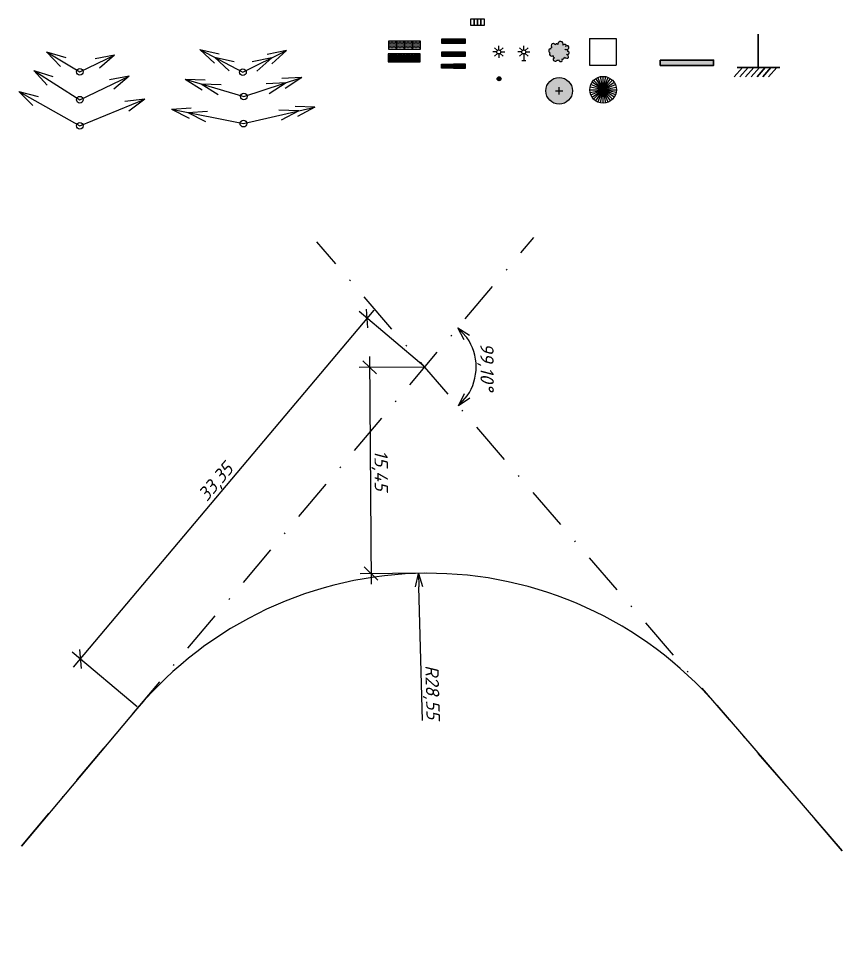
# Model space of a CAD drawing. Header units: millimetres. Extents: x -14 to 241, y 0 to 146.
# Drawn here: x 7.5 to 69.1, y 0.2 to 70.2 of the extents above; entities that cross this region are included whole.
import ezdxf

# ---------------------------------------------------------------- set-up
doc = ezdxf.new("R2010")
doc.units = ezdxf.units.MM
doc.header["$PDMODE"] = 34
doc.linetypes.add('штрихпунктирная2', pattern=[12.7, 6.35, -3.175, 0, -3.175])
doc.layers.get('Defpoints').update_dxf_attribs({"color": 4})
doc.layers.add('05 бл-во', color=7, linetype='Continuous')
doc.layers.add('___мгн', color=7, linetype='Continuous')
doc.styles.add('Аннотации', font='isocpeui.ttf', dxfattribs={"height": 1})
doc.dimstyles.new('радиусы', dxfattribs={"dimtxt": 1, "dimasz": 1, "dimexe": 0.8, "dimexo": 0.1, "dimgap": 0.1, "dimtad": 1, "dimrnd": 0.05, "dimzin": 0, "dimtxsty": 'Аннотации', "dimblk": 'OPEN30', "dimcen": 0, "dimdle": 0.8, "dimclrd": 5, "dimclre": 5, "dimclrt": 5, "dimazin": 0, "dimtfac": 1, "dimtix": 1, "dimtofl": 0, "dimtmove": 1, "dimatfit": 3, "dimfxl": 1, "dimtolj": 1, "dimtzin": 0, "dimarcsym": 1})
doc.dimstyles.new('размеры', dxfattribs={"dimtxt": 1, "dimasz": 1, "dimexe": 0.8, "dimexo": 0.1, "dimgap": 0.1, "dimtad": 1, "dimrnd": 0.05, "dimzin": 0, "dimtxsty": 'Аннотации', "dimblk": 'OBLIQUE', "dimcen": -0.09, "dimdle": 0.8, "dimclrd": 5, "dimclre": 5, "dimclrt": 5, "dimazin": 0, "dimtfac": 1, "dimtmove": 1, "dimatfit": 3, "dimfxl": 1, "dimtolj": 1, "dimtzin": 0, "dimarcsym": 1})

# ---------------------------------------------------------------- blocks, each defined once
blk = doc.blocks.new('_Oblique')
at = {"color": 0, "linetype": 'ByBlock', "lineweight": -2}
blk.add_line((-0.5, -0.5), (0.5, 0.5), dxfattribs=at)
blk = doc.blocks.new('*D19')
at = {"color": 5, "lineweight": -2, "transparency": 16777216}
for p, q in [((11.562, 21.675), (34.06, 48.396)), ((37.781, 44.218), (32.933, 48.3)), ((16.313, 18.721), (11.465, 22.802))]:
    blk.add_line(p, q, dxfattribs=at)
at = {"layer": 'Defpoints', "color": 0, "transparency": 16777216}
for p in [(33.545, 47.785), (37.857, 44.154), (16.389, 18.656)]:
    blk.add_point(p, dxfattribs=at)
at = {"color": 5, "lineweight": -2, "transparency": 16777216}
for p, rotation in [((33.545, 47.785), 49.90389931837357), ((12.077, 22.287), 229.9038993183735)]:
    blk.add_blockref('_Oblique', p, dxfattribs=dict(at, rotation=rotation))
at = {"color": 5, "lineweight": -3, "transparency": 16777216, "insert": (22.275, 35.487), "char_height": 1, "attachment_point": 5, "rotation": 49.9039, "style": 'Аннотации'}
blk.add_mtext('\\A1;33,35', dxfattribs=at)
blk = doc.blocks.new('*D21')
at = {"color": 5, "lineweight": -2, "transparency": 16777216}
for p, q in [((33.729, 44.928), (33.834, 27.885)), ((37.757, 44.153), (32.934, 44.123)), ((37.852, 28.71), (33.029, 28.68))]:
    blk.add_line(p, q, dxfattribs=at)
at = {"layer": 'Defpoints', "color": 0, "transparency": 16777216}
for p in [(37.857, 44.154), (33.829, 28.685), (37.952, 28.71)]:
    blk.add_point(p, dxfattribs=at)
at = {"color": 5, "lineweight": -2, "transparency": 16777216}
for p, rotation in [((33.734, 44.128), 90.35240175237995), ((33.829, 28.685), 270.3524017523799)]:
    blk.add_blockref('_Oblique', p, dxfattribs=dict(at, rotation=rotation))
at = {"color": 5, "lineweight": -3, "transparency": 16777216, "insert": (34.482, 36.411), "char_height": 1, "attachment_point": 5, "rotation": 270.3524, "style": 'Аннотации'}
blk.add_mtext('\\A1;15,45', dxfattribs=at)
blk = doc.blocks.new('_Open30')
at = {"color": 0, "linetype": 'ByBlock', "lineweight": -2}
for p, q in [((-1, 0.268), (0, 0)), ((0, 0), (-1, -0.268)), ((0, 0), (-1, 0))]:
    blk.add_line(p, q, dxfattribs=at)
blk = doc.blocks.new('*D20')
at = {"color": 5, "lineweight": -2, "transparency": 16777216}
blk.add_arc((37.857, 44.154), 3.849, 325.73115, 34.97366, dxfattribs=at)
at = {"layer": 'Defpoints', "color": 0, "transparency": 16777216}
for p in [(34.343, 48.225), (41.283, 48.223), (41.554, 43.082), (16.306, 18.557), (59.722, 18.824)]:
    blk.add_point(p, dxfattribs=at)
at = {"color": 5, "lineweight": -2, "transparency": 16777216}
for p, rotation in [((40.336, 47.098), 132.4385254480675), ((40.372, 41.24), 228.2662780563908)]:
    blk.add_blockref('_Open30', p, dxfattribs=dict(at, rotation=rotation))
at = {"color": 5, "lineweight": -3, "transparency": 16777216, "insert": (42.406, 44.182), "char_height": 1, "attachment_point": 5, "rotation": 270.3524, "style": 'Аннотации'}
blk.add_mtext('\\A1;99,10°', dxfattribs=at)
blk = doc.blocks.new('*D22')
at = {"color": 5, "lineweight": -2, "transparency": 16777216}
blk.add_line((37.679, 17.679), (37.422, 27.702), dxfattribs=at)
at = {"layer": 'Defpoints', "color": 0, "transparency": 16777216}
for p in [(37.397, 28.701), (38.128, 0.184)]:
    blk.add_point(p, dxfattribs=at)
at = {"color": 5, "lineweight": -2, "transparency": 16777216, "rotation": 91.468139444576}
blk.add_blockref('_Open30', (37.397, 28.701), dxfattribs=at)
at = {"color": 5, "lineweight": -3, "transparency": 16777216, "insert": (38.325, 19.805), "char_height": 1, "attachment_point": 5, "rotation": 271.46814, "style": 'Аннотации'}
blk.add_mtext('\\A1;R28,55', dxfattribs=at)
blk = doc.blocks.new('*U27')
at = {"color": 0, "linetype": 'ByBlock', "lineweight": -2}
for points in [[(-0.25, -0.25), (-0.5, -0.25), (-0.5, 0.25), (-0.25, 0.25)], [(0, -0.25), (-0.25, -0.25), (-0.25, 0.25), (0, 0.25)], [(0.25, -0.25), (0, -0.25), (0, 0.25), (0.25, 0.25)], [(0.5, -0.25), (0.25, -0.25), (0.25, 0.25), (0.5, 0.25)]]:
    blk.add_lwpolyline(points, close=True, dxfattribs=at)
blk = doc.blocks.new('*U31')
at = {"color": 0, "linetype": 'Continuous', "lineweight": -2}
blk.add_line((0, -0.15), (0, 0.15), dxfattribs=at)
blk = doc.blocks.new('*U32')
at = {"color": 0, "linetype": 'ByBlock', "lineweight": -2, "transparency": 16777216}
for p, rotation in [((114205.15, 632600.383), 45.00000000000001), ((114205.574, 632600.383), 315), ((114205.062, 632600.17), 90), ((114205.15, 632599.958), 135), ((114205.362, 632599.87), 180), ((114205.574, 632599.958), 225), ((114205.662, 632600.17), 270)]:
    blk.add_blockref('*U31', p, dxfattribs=dict(at, rotation=rotation))
blk.add_blockref('*U31', (114205.362, 632600.47), dxfattribs=at)
blk = doc.blocks.new('светильник')
at = {"color": 0, "linetype": 'Continuous', "lineweight": -2}
blk.add_circle((0, 0), 0.15, dxfattribs=at)
blk.add_blockref('*U32', (-114205.362, -632600.17), dxfattribs=at)
blk = doc.blocks.new('*U33')
at = {"color": 0, "linetype": 'Continuous', "lineweight": -2}
blk.add_line((0, -0.15), (0, 0.15), dxfattribs=at)
blk = doc.blocks.new('*U34')
at = {"color": 0, "linetype": 'ByBlock', "lineweight": -2, "transparency": 16777216}
for p, rotation in [((114205.15, 632600.383), 45.00000000000001), ((114205.574, 632600.383), 315), ((114205.062, 632600.17), 90), ((114205.15, 632599.958), 135), ((114205.362, 632599.87), 180), ((114205.574, 632599.958), 225), ((114205.662, 632600.17), 270)]:
    blk.add_blockref('*U33', p, dxfattribs=dict(at, rotation=rotation))
blk.add_blockref('*U33', (114205.362, 632600.47), dxfattribs=at)
blk = doc.blocks.new('светильник на опоре')
at = {"color": 0, "linetype": 'Continuous', "lineweight": -2}
for p, q in [((-0.15, 0), (0.15, 0)), ((0, 0.5), (0, 0))]:
    blk.add_line(p, q, dxfattribs=at)
blk.add_circle((0, 0.65), 0.15, dxfattribs=at)
blk.add_blockref('*U34', (-114205.362, -632599.52), dxfattribs=at)
blk = doc.blocks.new('*U46')
h = blk.add_hatch(color=0)
edge = h.paths.add_edge_path()
edge.add_arc((-0.181, 0.493), 0.0921, 17.4609, 160.32185)
edge.add_line((-0.267, 0.524), (-0.278, 0.495))
edge.add_arc((-0.437, 0.418), 0.176, 25.73432, 145.18609)
edge.add_arc((-0.466, 0.439), 0.14, 145.18609, 214.81391)
edge.add_arc((-0.678, 0.292), 0.118, 0, 34.81391, ccw=False)
edge.add_line((-0.56, 0.292), (-0.56, 0.272))
edge.add_arc((-0.579, 0.209), 0.0651, 73.38173, 184.38569)
edge.add_line((-0.644, 0.204), (-0.642, 0.184))
edge.add_arc((-0.685, 0.101), 0.0937, 62.59612, 175.83032)
edge.add_arc((-0.533, 0.09), 0.246, 175.83032, 226.05412)
edge.add_line((-0.704, -0.087), (-0.679, -0.112))
edge.add_arc((-0.586, -0.198), 0.126, 137.2274, 192.02537)
edge.add_arc((-0.572, -0.195), 0.14, 192.02537, 270)
edge.add_line((-0.572, -0.335), (-0.564, -0.335))
edge.add_arc((-0.487, -0.647), 0.321, 82.65589, 103.79333, ccw=False)
edge.add_line((-0.446, -0.328), (-0.414, -0.333))
edge.add_arc((-0.419, -0.369), 0.0366, 82.16267, 177.017)
edge.add_arc((-0.37, -0.371), 0.086, 177.017, 270)
edge.add_line((-0.37, -0.457), (-0.342, -0.457))
edge.add_line((-0.342, -0.457), (-0.391, -0.486))
edge.add_arc((-0.323, -0.585), 0.12, 124.19467, 251.13439)
edge.add_arc((-0.289, -0.486), 0.225, 251.13439, 313.35907)
edge.add_line((-0.135, -0.65), (-0.119, -0.634))
edge.add_arc((-0.07, -0.599), 0.0598, 216.44035, 323.55965)
edge.add_line((-0.022, -0.634), (-0.014, -0.623))
edge.add_arc((0.064, -0.639), 0.0798, 168.24549, 237.57904)
edge.add_line((0.022, -0.706), (0.06, -0.731))
edge.add_arc((0.123, -0.614), 0.133, 241.8682, 317.16777)
edge.add_arc((0.154, -0.642), 0.0915, 317.16777, 402.83223)
edge.add_line((0.221, -0.58), (0.206, -0.564))
edge.add_arc((0.251, -0.468), 0.106, 245.16681, 309.94694)
edge.add_arc((0.136, -0.332), 0.284, 309.94694, 340.27023)
edge.add_line((0.403, -0.427), (0.41, -0.409))
edge.add_arc((0.584, -0.268), 0.224, 219.0526, 270)
edge.add_line((0.584, -0.492), (0.605, -0.492))
edge.add_arc((0.616, -0.403), 0.0902, 263.33045, 366.63717)
edge.add_arc((0.482, -0.418), 0.224, 6.63717, 55.81119)
edge.add_line((0.608, -0.233), (0.564, -0.203))
edge.add_arc((0.624, -0.076), 0.14, 244.71217, 349.25951)
edge.add_arc((0.666, -0.084), 0.097, 349.25951, 428.99282)
edge.add_line((0.701, 0.006), (0.625, 0.036))
edge.add_arc((0.636, 0.059), 0.0256, 244.00111, 375.12324)
edge.add_arc((0.573, 0.042), 0.0907, 15.12324, 104.29162)
edge.add_arc((0.524, 0.234), 0.108, 232.47094, 284.29162, ccw=False)
edge.add_line((0.458, 0.149), (0.423, 0.175))
edge.add_arc((0.519, 0.344), 0.193, 240.45938, 286.40987)
edge.add_line((0.573, 0.158), (0.644, 0.179))
edge.add_arc((0.64, 0.27), 0.0912, 272.4463, 342.69579)
edge.add_arc((0.531, 0.304), 0.206, 342.69579, 377.30421)
edge.add_arc((0.628, 0.335), 0.104, 17.30421, 106.75612)
edge.add_line((0.599, 0.434), (0.483, 0.399))
edge.add_arc((0.468, 0.465), 0.0675, 282.24527, 398.84755)
edge.add_arc((0.457, 0.456), 0.0817, 38.84755, 98.64615)
edge.add_arc((0.515, 0.073), 0.469, 98.64615, 116.15884)
edge.add_line((0.309, 0.494), (0.284, 0.482))
edge.add_arc((0.217, 0.547), 0.0935, 316.38224, 386.95464)
edge.add_arc((0.715, 0.8), 0.465, 198.46894, 206.95464, ccw=False)
edge.add_arc((0.128, 0.604), 0.153, 18.46894, 90.09093)
edge.add_arc((0.128, 0.542), 0.216, 90.09093, 172.08045)
edge.add_line((-0.086, 0.571), (-0.093, 0.521))
at = {"linetype": 'Continuous', "lineweight": -2}
blk.add_lwpolyline([(-0.093, 0.521, 0.718976), (-0.267, 0.524), (-0.278, 0.495, 0.574165), (-0.581, 0.519, 0.313514), (-0.581, 0.359, -0.153084), (-0.56, 0.292), (-0.56, 0.272, 0.526148), (-0.644, 0.204), (-0.642, 0.184, 0.538637), (-0.779, 0.108, 0.222719), (-0.704, -0.087), (-0.679, -0.112, 0.243764), (-0.709, -0.224, 0.353994), (-0.572, -0.335), (-0.564, -0.335, -0.092492), (-0.446, -0.328), (-0.414, -0.333, 0.439252), (-0.456, -0.367, 0.429546), (-0.37, -0.457), (-0.342, -0.457), (-0.391, -0.486, 0.618455), (-0.362, -0.699, 0.278381), (-0.135, -0.65), (-0.119, -0.634, 0.504694), (-0.022, -0.634), (-0.014, -0.623, 0.312105), (0.022, -0.706), (0.06, -0.731, 0.340913), (0.221, -0.704, 0.39222), (0.221, -0.58), (0.206, -0.564, 0.290433), (0.319, -0.549, 0.133088), (0.403, -0.427), (0.41, -0.409, 0.226036), (0.584, -0.492), (0.605, -0.492, 0.483993), (0.705, -0.392, 0.217916), (0.608, -0.233), (0.564, -0.203, 0.490692), (0.762, -0.102, 0.362653), (0.701, 0.006), (0.625, 0.036, 0.643975), (0.661, 0.065, 0.409969), (0.551, 0.13, -0.230044), (0.458, 0.149), (0.423, 0.175, 0.203227), (0.573, 0.158), (0.644, 0.179, 0.316496), (0.727, 0.243, 0.152166), (0.727, 0.366, 0.411415), (0.599, 0.434), (0.483, 0.399, 0.557749), (0.521, 0.507, 0.267008), (0.445, 0.537, 0.076563), (0.309, 0.494), (0.284, 0.482, 0.318047), (0.3, 0.589, -0.037043), (0.274, 0.653, 0.323097), (0.128, 0.757, 0.373833), (-0.086, 0.571)], format="xyb", close=True, dxfattribs=at)
blk = doc.blocks.new('*U42')
at = {"color": 0, "linetype": 'ByBlock', "lineweight": -2, "ltscale": 2}
for p, q in [((0, 1), (0, -1)), ((2, 1), (2, -1))]:
    blk.add_line(p, q, dxfattribs=at)
at = {"lineweight": -2, "ltscale": 2}
for p, q in [((0, 1), (2, 1)), ((0, -1), (2, -1))]:
    blk.add_line(p, q, dxfattribs=at)
at = {"color": 0, "linetype": 'Continuous', "lineweight": -3}
blk.add_lwpolyline([(0, 0, 0, 0, 0), (1.201, 0, 0.5, 0, 0), (2, 0, 0, 0, 0)], format="xyseb", dxfattribs=at)
blk = doc.blocks.new('зебра')
at = {"linetype": 'Continuous', "lineweight": -2}
h = blk.add_hatch(color=0, dxfattribs=at)
h.dxf.hatch_style = 1
h.paths.add_polyline_path([(0, 0.4), (4, 0.4), (4, 0), (0, 0)])
at = {"color": 0, "linetype": 'Continuous', "lineweight": -2}
blk.add_lwpolyline([(0, 0.4), (4, 0.4), (4, 0), (0, 0)], close=True, dxfattribs=at)
blk = doc.blocks.new('*U54')
at = {"linetype": 'Continuous', "lineweight": 30, "extrusion": (9.23906e-17, 2.45383e-15, -1)}
blk.add_line((0, 0.001, -276.111), (0, -2.499), dxfattribs=at)
at = {"linetype": 'Continuous', "lineweight": 30, "extrusion": (-9.23906e-17, 2.45383e-15, -1)}
for p, q in [((-1.17, -2.499), (-1.789, -3.192)), ((-1.571, -2.499), (1.615, -2.499)), ((-0.743, -2.499), (-1.363, -3.192)), ((-0.317, -2.499), (-0.936, -3.192)), ((0.109, -2.499), (-0.51, -3.192)), ((0.536, -2.499), (-0.083, -3.192)), ((0.962, -2.499), (0.343, -3.192)), ((1.389, -2.499), (0.769, -3.192))]:
    blk.add_line(p, q, dxfattribs=at)
blk = doc.blocks.new('*U50')
at = {"color": 0, "lineweight": -2, "ltscale": 100}
for points in [[(0.3, 0.3), (0, 0.3), (0, 0), (0.3, 0)], [(0.6, 0.3), (0.3, 0.3), (0.3, 0), (0.6, 0)], [(0.9, 0.3), (0.6, 0.3), (0.6, 0), (0.9, 0)], [(1.2, 0.3), (0.9, 0.3), (0.9, 0), (1.2, 0)]]:
    blk.add_lwpolyline(points, close=True, dxfattribs=at)
at = {"color": 0, "lineweight": 5, "ltscale": 100}
for centre in [(0.025, 0.2), (0.025, 0.1), (0.05, 0.25), (0.05, 0.15), (0.05, 0.05), (0.075, 0.2), (0.075, 0.1), (0.1, 0.25), (0.1, 0.15), (0.1, 0.05), (0.125, 0.2), (0.125, 0.1), (0.15, 0.25), (0.15, 0.15), (0.15, 0.05), (0.175, 0.2), (0.175, 0.1), (0.2, 0.25), (0.2, 0.15), (0.2, 0.05), (0.225, 0.2), (0.225, 0.1), (0.25, 0.25), (0.25, 0.15), (0.25, 0.05), (0.275, 0.2), (0.275, 0.1), (0.325, 0.2), (0.325, 0.1), (0.35, 0.25), (0.35, 0.15), (0.35, 0.05), (0.375, 0.2), (0.375, 0.1), (0.4, 0.25), (0.4, 0.15), (0.4, 0.05), (0.425, 0.2), (0.425, 0.1), (0.45, 0.25), (0.45, 0.15), (0.45, 0.05), (0.475, 0.2), (0.475, 0.1), (0.5, 0.25), (0.5, 0.15), (0.5, 0.05), (0.525, 0.2), (0.525, 0.1), (0.55, 0.25), (0.55, 0.15), (0.55, 0.05), (0.575, 0.2), (0.575, 0.1), (0.625, 0.2), (0.625, 0.1), (0.65, 0.25), (0.65, 0.15), (0.65, 0.05), (0.675, 0.2), (0.675, 0.1), (0.7, 0.25), (0.7, 0.15), (0.7, 0.05), (0.725, 0.2), (0.725, 0.1), (0.75, 0.25), (0.75, 0.15), (0.75, 0.05), (0.775, 0.2), (0.775, 0.1), (0.8, 0.25), (0.8, 0.15), (0.8, 0.05), (0.825, 0.2), (0.825, 0.1), (0.85, 0.25), (0.85, 0.15), (0.85, 0.05), (0.875, 0.2), (0.875, 0.1), (0.925, 0.2), (0.925, 0.1), (0.95, 0.25), (0.95, 0.15), (0.95, 0.05), (0.975, 0.2), (0.975, 0.1), (1, 0.25), (1, 0.15), (1, 0.05), (1.025, 0.2), (1.025, 0.1), (1.05, 0.25), (1.05, 0.15), (1.05, 0.05), (1.075, 0.2), (1.075, 0.1), (1.1, 0.25), (1.1, 0.15), (1.1, 0.05), (1.125, 0.2), (1.125, 0.1), (1.15, 0.25), (1.15, 0.15), (1.15, 0.05), (1.175, 0.2), (1.175, 0.1)]:
    blk.add_circle(centre, 0.00791, dxfattribs=at)
blk = doc.blocks.new('*U52')
at = {"color": 0, "lineweight": -2, "ltscale": 100}
for points in [[(0.3, 0.3), (0, 0.3), (0, 0), (0.3, 0)], [(0.6, 0.3), (0.3, 0.3), (0.3, 0), (0.6, 0)], [(0.9, 0.3), (0.6, 0.3), (0.6, 0), (0.9, 0)], [(1.2, 0.3), (0.9, 0.3), (0.9, 0), (1.2, 0)]]:
    blk.add_lwpolyline(points, close=True, dxfattribs=at)
at = {"color": 0, "lineweight": 5, "ltscale": 2}
for points in [[(0.034, 0.02), (0.28, 0.266, 0.414214), (0.28, 0.28), (0.28, 0.28, 0.414214), (0.266, 0.28), (0.02, 0.034, 0.414214), (0.02, 0.02), (0.02, 0.02, 0.414214)], [(0.034, 0.085), (0.215, 0.266, 0.414214), (0.215, 0.28), (0.215, 0.28, 0.414214), (0.201, 0.28), (0.02, 0.099, 0.414214), (0.02, 0.085), (0.02, 0.085, 0.414214)], [(0.034, 0.15), (0.15, 0.266, 0.414214), (0.15, 0.28), (0.15, 0.28, 0.414214), (0.136, 0.28), (0.02, 0.164, 0.414214), (0.02, 0.15), (0.02, 0.15, 0.414214)], [(0.034, 0.215), (0.085, 0.266, 0.414214), (0.085, 0.28), (0.085, 0.28, 0.414214), (0.071, 0.28), (0.02, 0.229, 0.414214), (0.02, 0.215), (0.02, 0.215, 0.414214)], [(0.099, 0.02), (0.28, 0.201, 0.414214), (0.28, 0.215), (0.28, 0.215, 0.414214), (0.266, 0.215), (0.085, 0.034, 0.414214), (0.085, 0.02), (0.085, 0.02, 0.414214)], [(0.164, 0.02), (0.28, 0.136, 0.414214), (0.28, 0.15), (0.28, 0.15, 0.414214), (0.266, 0.15), (0.15, 0.034, 0.414214), (0.15, 0.02), (0.15, 0.02, 0.414214)], [(0.229, 0.02), (0.28, 0.071, 0.414214), (0.28, 0.085), (0.28, 0.085, 0.414214), (0.266, 0.085), (0.215, 0.034, 0.414214), (0.215, 0.02), (0.215, 0.02, 0.414214)], [(0.334, 0.02), (0.58, 0.266, 0.414214), (0.58, 0.28), (0.58, 0.28, 0.414214), (0.566, 0.28), (0.32, 0.034, 0.414214), (0.32, 0.02), (0.32, 0.02, 0.414214)], [(0.334, 0.085), (0.515, 0.266, 0.414214), (0.515, 0.28), (0.515, 0.28, 0.414214), (0.501, 0.28), (0.32, 0.099, 0.414214), (0.32, 0.085), (0.32, 0.085, 0.414214)], [(0.334, 0.15), (0.45, 0.266, 0.414214), (0.45, 0.28), (0.45, 0.28, 0.414214), (0.436, 0.28), (0.32, 0.164, 0.414214), (0.32, 0.15), (0.32, 0.15, 0.414214)], [(0.334, 0.215), (0.385, 0.266, 0.414214), (0.385, 0.28), (0.385, 0.28, 0.414214), (0.371, 0.28), (0.32, 0.229, 0.414214), (0.32, 0.215), (0.32, 0.215, 0.414214)], [(0.399, 0.02), (0.58, 0.201, 0.414214), (0.58, 0.215), (0.58, 0.215, 0.414214), (0.566, 0.215), (0.385, 0.034, 0.414214), (0.385, 0.02), (0.385, 0.02, 0.414214)], [(0.464, 0.02), (0.58, 0.136, 0.414214), (0.58, 0.15), (0.58, 0.15, 0.414214), (0.566, 0.15), (0.45, 0.034, 0.414214), (0.45, 0.02), (0.45, 0.02, 0.414214)], [(0.529, 0.02), (0.58, 0.071, 0.414214), (0.58, 0.085), (0.58, 0.085, 0.414214), (0.566, 0.085), (0.515, 0.034, 0.414214), (0.515, 0.02), (0.515, 0.02, 0.414214)], [(0.634, 0.02), (0.88, 0.266, 0.414214), (0.88, 0.28), (0.88, 0.28, 0.414214), (0.866, 0.28), (0.62, 0.034, 0.414214), (0.62, 0.02), (0.62, 0.02, 0.414214)], [(0.634, 0.085), (0.815, 0.266, 0.414214), (0.815, 0.28), (0.815, 0.28, 0.414214), (0.801, 0.28), (0.62, 0.099, 0.414214), (0.62, 0.085), (0.62, 0.085, 0.414214)], [(0.634, 0.15), (0.75, 0.266, 0.414214), (0.75, 0.28), (0.75, 0.28, 0.414214), (0.736, 0.28), (0.62, 0.164, 0.414214), (0.62, 0.15), (0.62, 0.15, 0.414214)], [(0.634, 0.215), (0.685, 0.266, 0.414214), (0.685, 0.28), (0.685, 0.28, 0.414214), (0.671, 0.28), (0.62, 0.229, 0.414214), (0.62, 0.215), (0.62, 0.215, 0.414214)], [(0.699, 0.02), (0.88, 0.201, 0.414214), (0.88, 0.215), (0.88, 0.215, 0.414214), (0.866, 0.215), (0.685, 0.034, 0.414214), (0.685, 0.02), (0.685, 0.02, 0.414214)], [(0.764, 0.02), (0.88, 0.136, 0.414214), (0.88, 0.15), (0.88, 0.15, 0.414214), (0.866, 0.15), (0.75, 0.034, 0.414214), (0.75, 0.02), (0.75, 0.02, 0.414214)], [(0.829, 0.02), (0.88, 0.071, 0.414214), (0.88, 0.085), (0.88, 0.085, 0.414214), (0.866, 0.085), (0.815, 0.034, 0.414214), (0.815, 0.02), (0.815, 0.02, 0.414214)], [(0.934, 0.02), (1.18, 0.266, 0.414214), (1.18, 0.28), (1.18, 0.28, 0.414214), (1.166, 0.28), (0.92, 0.034, 0.414214), (0.92, 0.02), (0.92, 0.02, 0.414214)], [(0.934, 0.085), (1.115, 0.266, 0.414214), (1.115, 0.28), (1.115, 0.28, 0.414214), (1.101, 0.28), (0.92, 0.099, 0.414214), (0.92, 0.085), (0.92, 0.085, 0.414214)], [(0.934, 0.15), (1.05, 0.266, 0.414214), (1.05, 0.28), (1.05, 0.28, 0.414214), (1.036, 0.28), (0.92, 0.164, 0.414214), (0.92, 0.15), (0.92, 0.15, 0.414214)], [(0.934, 0.215), (0.985, 0.266, 0.414214), (0.985, 0.28), (0.985, 0.28, 0.414214), (0.971, 0.28), (0.92, 0.229, 0.414214), (0.92, 0.215), (0.92, 0.215, 0.414214)], [(0.999, 0.02), (1.18, 0.201, 0.414214), (1.18, 0.215), (1.18, 0.215, 0.414214), (1.166, 0.215), (0.985, 0.034, 0.414214), (0.985, 0.02), (0.985, 0.02, 0.414214)], [(1.064, 0.02), (1.18, 0.136, 0.414214), (1.18, 0.15), (1.18, 0.15, 0.414214), (1.166, 0.15), (1.05, 0.034, 0.414214), (1.05, 0.02), (1.05, 0.02, 0.414214)], [(1.129, 0.02), (1.18, 0.071, 0.414214), (1.18, 0.085), (1.18, 0.085, 0.414214), (1.166, 0.085), (1.115, 0.034, 0.414214), (1.115, 0.02), (1.115, 0.02, 0.414214)]]:
    blk.add_lwpolyline(points, format="xyb", close=True, dxfattribs=at)
blk = doc.blocks.new('дренажный приямок')
at = {"lineweight": 9, "ltscale": 100}
h = blk.add_hatch(dxfattribs=at)
h.set_pattern_fill('NET', color=256, scale=0.5)
h.set_pattern_definition([(0, (-78285.195506, -690360.058695), (0, 0.0625), []), (90, (-78285.195506, -690360.058695), (-0.0625, 4e-18), [])])
edge = h.paths.add_edge_path()
edge.add_arc((0.11, -0.102), 0.15, 0, 360)
at = {"ltscale": 100}
blk.add_circle((0.11, -0.102), 0.15, dxfattribs=at)
blk = doc.blocks.new('выпуск')
at = {"color": 0, "linetype": 'Continuous', "lineweight": -2}
for points in [[(-0.423, -0.906, 0, 0, 0), (-0.83, -1.779, 0.25, 0, 0), (-1.083, -2.323, 0, 0, 0)], [(0, -1, 0, 0, 0), (0, -1.963, 0.25, 0, 0), (0, -2.563, 0, 0, 0)], [(0.423, -0.906, 0, 0, 0), (0.83, -1.779, 0.25, 0, 0), (1.083, -2.323, 0, 0, 0)]]:
    blk.add_lwpolyline(points, format="xyseb", dxfattribs=at)
blk = doc.blocks.new('*U59')
h = blk.add_hatch(color=0)
edge = h.paths.add_edge_path()
edge.add_arc((0, 0), 1, 0, 360)
at = {"lineweight": -2}
for p, q in [((-0.2848, 0), (0.2848, 0)), ((0, -0.2848), (0, 0.2848))]:
    blk.add_line(p, q, dxfattribs=at)
blk.add_circle((0, 0), 1, dxfattribs=at)
blk = doc.blocks.new('*U63')
at = {"color": 0, "lineweight": 5, "ltscale": 2}
for p, q in [((0.02, 0.02), (0.28, 0.28)), ((0.02, 0.085), (0.215, 0.28)), ((0.02, 0.15), (0.15, 0.28)), ((0.02, 0.215), (0.085, 0.28)), ((0.085, 0.02), (0.28, 0.215)), ((0.15, 0.02), (0.28, 0.15)), ((0.215, 0.02), (0.28, 0.085)), ((0.32, 0.02), (0.58, 0.28)), ((0.32, 0.085), (0.515, 0.28)), ((0.32, 0.15), (0.45, 0.28)), ((0.32, 0.215), (0.385, 0.28)), ((0.385, 0.02), (0.58, 0.215)), ((0.45, 0.02), (0.58, 0.15)), ((0.515, 0.02), (0.58, 0.085)), ((0.62, 0.02), (0.88, 0.28)), ((0.62, 0.085), (0.815, 0.28)), ((0.62, 0.15), (0.75, 0.28)), ((0.62, 0.215), (0.685, 0.28)), ((0.685, 0.02), (0.88, 0.215)), ((0.75, 0.02), (0.88, 0.15)), ((0.815, 0.02), (0.88, 0.085))]:
    blk.add_line(p, q, dxfattribs=at)
at = {"color": 0, "lineweight": -2, "ltscale": 100}
for points in [[(0.3, 0.3), (0, 0.3), (0, 0), (0.3, 0)], [(0.6, 0.3), (0.3, 0.3), (0.3, 0), (0.6, 0)], [(0.9, 0.3), (0.6, 0.3), (0.6, 0), (0.9, 0)]]:
    blk.add_lwpolyline(points, close=True, dxfattribs=at)
blk = doc.blocks.new('*U62')
at = {"color": 0, "lineweight": -2, "ltscale": 100}
for points in [[(0.3, 0.3), (0, 0.3), (0, 0), (0.3, 0)], [(0.6, 0.3), (0.3, 0.3), (0.3, 0), (0.6, 0)], [(0.9, 0.3), (0.6, 0.3), (0.6, 0), (0.9, 0)], [(1.2, 0.3), (0.9, 0.3), (0.9, 0), (1.2, 0)], [(1.5, 0.3), (1.2, 0.3), (1.2, 0), (1.5, 0)], [(1.8, 0.3), (1.5, 0.3), (1.5, 0), (1.8, 0)]]:
    blk.add_lwpolyline(points, close=True, dxfattribs=at)
at = {"color": 0, "lineweight": 5, "ltscale": 100}
for centre in [(0.025, 0.2), (0.025, 0.1), (0.05, 0.25), (0.05, 0.15), (0.05, 0.05), (0.075, 0.2), (0.075, 0.1), (0.1, 0.25), (0.1, 0.15), (0.1, 0.05), (0.125, 0.2), (0.125, 0.1), (0.15, 0.25), (0.15, 0.15), (0.15, 0.05), (0.175, 0.2), (0.175, 0.1), (0.2, 0.25), (0.2, 0.15), (0.2, 0.05), (0.225, 0.2), (0.225, 0.1), (0.25, 0.25), (0.25, 0.15), (0.25, 0.05), (0.275, 0.2), (0.275, 0.1), (0.325, 0.2), (0.325, 0.1), (0.35, 0.25), (0.35, 0.15), (0.35, 0.05), (0.375, 0.2), (0.375, 0.1), (0.4, 0.25), (0.4, 0.15), (0.4, 0.05), (0.425, 0.2), (0.425, 0.1), (0.45, 0.25), (0.45, 0.15), (0.45, 0.05), (0.475, 0.2), (0.475, 0.1), (0.5, 0.25), (0.5, 0.15), (0.5, 0.05), (0.525, 0.2), (0.525, 0.1), (0.55, 0.25), (0.55, 0.15), (0.55, 0.05), (0.575, 0.2), (0.575, 0.1), (0.625, 0.2), (0.625, 0.1), (0.65, 0.25), (0.65, 0.15), (0.65, 0.05), (0.675, 0.2), (0.675, 0.1), (0.7, 0.25), (0.7, 0.15), (0.7, 0.05), (0.725, 0.2), (0.725, 0.1), (0.75, 0.25), (0.75, 0.15), (0.75, 0.05), (0.775, 0.2), (0.775, 0.1), (0.8, 0.25), (0.8, 0.15), (0.8, 0.05), (0.825, 0.2), (0.825, 0.1), (0.85, 0.25), (0.85, 0.15), (0.85, 0.05), (0.875, 0.2), (0.875, 0.1), (0.925, 0.2), (0.925, 0.1), (0.95, 0.25), (0.95, 0.15), (0.95, 0.05), (0.975, 0.2), (0.975, 0.1), (1, 0.25), (1, 0.15), (1, 0.05), (1.025, 0.2), (1.025, 0.1), (1.05, 0.25), (1.05, 0.15), (1.05, 0.05), (1.075, 0.2), (1.075, 0.1), (1.1, 0.25), (1.1, 0.15), (1.1, 0.05), (1.125, 0.2), (1.125, 0.1), (1.15, 0.25), (1.15, 0.15), (1.15, 0.05), (1.175, 0.2), (1.175, 0.1), (1.225, 0.2), (1.225, 0.1), (1.25, 0.25), (1.25, 0.15), (1.25, 0.05), (1.275, 0.2), (1.275, 0.1), (1.3, 0.25), (1.3, 0.15), (1.3, 0.05), (1.325, 0.2), (1.325, 0.1), (1.35, 0.25), (1.35, 0.15), (1.35, 0.05), (1.375, 0.2), (1.375, 0.1), (1.4, 0.25), (1.4, 0.15), (1.4, 0.05), (1.425, 0.2), (1.425, 0.1), (1.45, 0.25), (1.45, 0.15), (1.45, 0.05), (1.475, 0.2), (1.475, 0.1), (1.525, 0.2), (1.525, 0.1), (1.55, 0.25), (1.55, 0.15), (1.55, 0.05), (1.575, 0.2), (1.575, 0.1), (1.6, 0.25), (1.6, 0.15), (1.6, 0.05), (1.625, 0.2), (1.625, 0.1), (1.65, 0.25), (1.65, 0.15), (1.65, 0.05), (1.675, 0.2), (1.675, 0.1), (1.7, 0.25), (1.7, 0.15), (1.7, 0.05), (1.725, 0.2), (1.725, 0.1), (1.75, 0.25), (1.75, 0.15), (1.75, 0.05), (1.775, 0.2), (1.775, 0.1)]:
    blk.add_circle(centre, 0.005, dxfattribs=at)
blk = doc.blocks.new('*U64')
at = {"color": 0, "lineweight": 5, "ltscale": 2}
for p, q in [((-0.62, 0.02), (-0.88, 0.28)), ((-0.685, 0.02), (-0.88, 0.215)), ((-0.75, 0.02), (-0.88, 0.15)), ((-0.815, 0.02), (-0.88, 0.085)), ((-0.62, 0.085), (-0.815, 0.28)), ((-0.62, 0.15), (-0.75, 0.28)), ((-0.62, 0.215), (-0.685, 0.28)), ((-0.32, 0.02), (-0.58, 0.28)), ((-0.385, 0.02), (-0.58, 0.215)), ((-0.45, 0.02), (-0.58, 0.15)), ((-0.515, 0.02), (-0.58, 0.085)), ((-0.32, 0.085), (-0.515, 0.28)), ((-0.32, 0.15), (-0.45, 0.28)), ((-0.32, 0.215), (-0.385, 0.28)), ((-0.02, 0.02), (-0.28, 0.28)), ((-0.085, 0.02), (-0.28, 0.215)), ((-0.15, 0.02), (-0.28, 0.15)), ((-0.215, 0.02), (-0.28, 0.085)), ((-0.02, 0.085), (-0.215, 0.28)), ((-0.02, 0.15), (-0.15, 0.28)), ((-0.02, 0.215), (-0.085, 0.28))]:
    blk.add_line(p, q, dxfattribs=at)
at = {"color": 0, "lineweight": -2, "ltscale": 100}
for points in [[(-0.9, 0.3), (-0.6, 0.3), (-0.6, 0), (-0.9, 0)], [(-0.6, 0.3), (-0.3, 0.3), (-0.3, 0), (-0.6, 0)], [(-0.3, 0.3), (0, 0.3), (0, 0), (-0.3, 0)]]:
    blk.add_lwpolyline(points, close=True, dxfattribs=at)
blk = doc.blocks.new('*U66')
at = {"color": 0, "lineweight": -2, "ltscale": 100}
for points in [[(0.3, 0.3), (0, 0.3), (0, 0), (0.3, 0)], [(0.6, 0.3), (0.3, 0.3), (0.3, 0), (0.6, 0)], [(0.9, 0.3), (0.6, 0.3), (0.6, 0), (0.9, 0)], [(1.2, 0.3), (0.9, 0.3), (0.9, 0), (1.2, 0)], [(1.5, 0.3), (1.2, 0.3), (1.2, 0), (1.5, 0)], [(1.8, 0.3), (1.5, 0.3), (1.5, 0), (1.8, 0)]]:
    blk.add_lwpolyline(points, close=True, dxfattribs=at)
at = {"color": 0, "lineweight": 5, "ltscale": 100}
for centre in [(0.05, 0.25), (0.05, 0.2), (0.05, 0.15), (0.05, 0.1), (0.05, 0.05), (0.1, 0.25), (0.1, 0.2), (0.1, 0.15), (0.1, 0.1), (0.1, 0.05), (0.15, 0.25), (0.15, 0.2), (0.15, 0.15), (0.15, 0.1), (0.15, 0.05), (0.2, 0.25), (0.2, 0.2), (0.2, 0.15), (0.2, 0.1), (0.2, 0.05), (0.25, 0.25), (0.25, 0.2), (0.25, 0.15), (0.25, 0.1), (0.25, 0.05), (0.35, 0.25), (0.35, 0.2), (0.35, 0.15), (0.35, 0.1), (0.35, 0.05), (0.4, 0.25), (0.4, 0.2), (0.4, 0.15), (0.4, 0.1), (0.4, 0.05), (0.45, 0.25), (0.45, 0.2), (0.45, 0.15), (0.45, 0.1), (0.45, 0.05), (0.5, 0.25), (0.5, 0.2), (0.5, 0.15), (0.5, 0.1), (0.5, 0.05), (0.55, 0.25), (0.55, 0.2), (0.55, 0.15), (0.55, 0.1), (0.55, 0.05), (0.65, 0.25), (0.65, 0.2), (0.65, 0.15), (0.65, 0.1), (0.65, 0.05), (0.7, 0.25), (0.7, 0.2), (0.7, 0.15), (0.7, 0.1), (0.7, 0.05), (0.75, 0.25), (0.75, 0.2), (0.75, 0.15), (0.75, 0.1), (0.75, 0.05), (0.8, 0.25), (0.8, 0.2), (0.8, 0.15), (0.8, 0.1), (0.8, 0.05), (0.85, 0.25), (0.85, 0.2), (0.85, 0.15), (0.85, 0.1), (0.85, 0.05), (0.95, 0.25), (0.95, 0.2), (0.95, 0.15), (0.95, 0.1), (0.95, 0.05), (1, 0.25), (1, 0.2), (1, 0.15), (1, 0.1), (1, 0.05), (1.05, 0.25), (1.05, 0.2), (1.05, 0.15), (1.05, 0.1), (1.05, 0.05), (1.1, 0.25), (1.1, 0.2), (1.1, 0.15), (1.1, 0.1), (1.1, 0.05), (1.15, 0.25), (1.15, 0.2), (1.15, 0.15), (1.15, 0.1), (1.15, 0.05), (1.25, 0.25), (1.25, 0.2), (1.25, 0.15), (1.25, 0.1), (1.25, 0.05), (1.3, 0.25), (1.3, 0.2), (1.3, 0.15), (1.3, 0.1), (1.3, 0.05), (1.35, 0.25), (1.35, 0.2), (1.35, 0.15), (1.35, 0.1), (1.35, 0.05), (1.4, 0.25), (1.4, 0.2), (1.4, 0.15), (1.4, 0.1), (1.4, 0.05), (1.45, 0.25), (1.45, 0.2), (1.45, 0.15), (1.45, 0.1), (1.45, 0.05), (1.55, 0.25), (1.55, 0.2), (1.55, 0.15), (1.55, 0.1), (1.55, 0.05), (1.6, 0.25), (1.6, 0.2), (1.6, 0.15), (1.6, 0.1), (1.6, 0.05), (1.65, 0.25), (1.65, 0.2), (1.65, 0.15), (1.65, 0.1), (1.65, 0.05), (1.7, 0.25), (1.7, 0.2), (1.7, 0.15), (1.7, 0.1), (1.7, 0.05), (1.75, 0.25), (1.75, 0.2), (1.75, 0.15), (1.75, 0.1), (1.75, 0.05)]:
    blk.add_circle(centre, 0.00791, dxfattribs=at)
blk = doc.blocks.new('*U68')
at = {"color": 0, "linetype": 'Continuous', "lineweight": -3}
for p, q in [((-0.707, -0.707), (0.707, 0.707)), ((0.707, -0.707), (-0.707, 0.707)), ((-0.556, -0.831), (0.556, 0.831)), ((0.556, -0.831), (-0.556, 0.831)), ((0.383, -0.924), (-0.383, 0.924)), ((-0.383, -0.924), (0.383, 0.924)), ((0.195, -0.981), (-0.195, 0.981)), ((-0.195, -0.981), (0.195, 0.981)), ((0, -1), (0, 1)), ((-0.981, -0.195), (0.981, 0.195)), ((0.981, -0.195), (-0.981, 0.195)), ((-0.924, -0.383), (0.924, 0.383)), ((0.924, -0.383), (-0.924, 0.383)), ((0.831, -0.556), (-0.831, 0.556)), ((-0.831, -0.556), (0.831, 0.556)), ((-1, 0), (1, 0))]:
    blk.add_line(p, q, dxfattribs=at)
at = {"lineweight": -2}
for p, q in [((-0.285, 0), (0.285, 0)), ((0, -0.285), (0, 0.285))]:
    blk.add_line(p, q, dxfattribs=at)
at = {"color": 0, "linetype": 'Continuous', "lineweight": -3}
blk.add_circle((0, 0), 1, dxfattribs=at)
blk = doc.blocks.new('*U92')
at = {"color": 0, "linetype": 'ByBlock', "lineweight": -2}
for p, q in [((-2.481, 1.491), (0, 0)), ((-2.481, 1.491), (-1.044, 1.081)), ((-2.481, 1.491), (-1.445, 0.415)), ((0, 0), (2.609, 1.254)), ((2.609, 1.254), (1.14, 0.98)), ((2.609, 1.254), (1.477, 0.279))]:
    blk.add_line(p, q, dxfattribs=at)
blk.add_circle((0, 0), 0.25, dxfattribs=at)
blk = doc.blocks.new('*U90')
at = {"color": 0, "linetype": 'ByBlock', "lineweight": -2}
for p, q in [((-3.455, 2.179), (-2.028, 1.738)), ((-3.455, 2.179), (-2.442, 1.081)), ((3.681, 1.771), (2.212, 1.496)), ((3.681, 1.771), (2.55, 0.795))]:
    blk.add_line(p, q, dxfattribs=at)
at = {"color": 0, "linetype": 'ByBlock', "lineweight": -2, "ltscale": 0.5}
for p, q in [((-3.455, 2.179), (0, 0)), ((0, 0), (3.681, 1.771))]:
    blk.add_line(p, q, dxfattribs=at)
at = {"color": 0, "linetype": 'ByBlock', "lineweight": -2}
blk.add_circle((0, 0), 0.25, dxfattribs=at)
blk = doc.blocks.new('*U94')
at = {"color": 0, "linetype": 'ByBlock', "lineweight": -2}
for p, q in [((-4.579, 2.569), (-3.13, 2.202)), ((-4.579, 2.569), (-3.511, 1.524)), ((4.853, 2.004), (3.371, 1.812)), ((4.853, 2.004), (3.668, 1.094))]:
    blk.add_line(p, q, dxfattribs=at)
at = {"color": 0, "linetype": 'ByBlock', "lineweight": -2, "ltscale": 0.5}
for p, q in [((-4.579, 2.569), (0, 0)), ((0, 0), (4.853, 2.004))]:
    blk.add_line(p, q, dxfattribs=at)
at = {"color": 0, "linetype": 'ByBlock', "lineweight": -2}
blk.add_circle((0, 0), 0.25, dxfattribs=at)
blk = doc.blocks.new('*U100')
at = {"color": 0, "linetype": 'ByBlock', "lineweight": -2, "ltscale": 0.5}
for p, q in [((-3.234, 1.692), (0, 0)), ((0, 0), (3.272, 1.618))]:
    blk.add_line(p, q, dxfattribs=at)
at = {"color": 0, "linetype": 'ByBlock', "lineweight": -2}
for p, q in [((-3.234, 1.692), (-1.775, 1.368)), ((-3.234, 1.692), (-2.136, 0.679)), ((3.272, 1.618), (1.806, 1.327)), ((3.272, 1.618), (2.151, 0.63)), ((-2.126, 1.113), (-0.668, 0.788)), ((-2.126, 1.113), (-1.028, 0.099)), ((2.151, 1.064), (0.686, 0.773)), ((2.151, 1.064), (1.03, 0.076))]:
    blk.add_line(p, q, dxfattribs=at)
blk.add_circle((0, 0), 0.25, dxfattribs=at)
blk = doc.blocks.new('*U98')
at = {"color": 0, "linetype": 'ByBlock', "lineweight": -2, "ltscale": 0.5}
for p, q in [((0, 0), (4.348, 1.424)), ((-4.387, 1.299), (0, 0))]:
    blk.add_line(p, q, dxfattribs=at)
at = {"color": 0, "linetype": 'ByBlock', "lineweight": -2}
for p, q in [((4.348, 1.424), (2.856, 1.345)), ((4.348, 1.424), (3.098, 0.606)), ((-4.387, 1.299), (-2.893, 1.262)), ((-4.387, 1.299), (-3.114, 0.516)), ((-3.188, 0.944), (-1.695, 0.907)), ((-3.188, 0.944), (-1.915, 0.161)), ((3.16, 1.035), (1.668, 0.956)), ((3.16, 1.035), (1.91, 0.217))]:
    blk.add_line(p, q, dxfattribs=at)
blk.add_circle((0, 0), 0.25, dxfattribs=at)
blk = doc.blocks.new('*U102')
at = {"color": 0, "linetype": 'ByBlock', "lineweight": -2}
for p, q in [((-5.393, 1.078), (-3.902, 1.176)), ((-5.393, 1.078), (-4.055, 0.414)), ((-4.168, 0.833), (-2.677, 0.931)), ((-4.168, 0.833), (-2.829, 0.169)), ((4.142, 0.953), (2.649, 1.008)), ((4.142, 0.953), (2.823, 0.25)), ((5.36, 1.233), (3.867, 1.288)), ((5.36, 1.233), (4.041, 0.53))]:
    blk.add_line(p, q, dxfattribs=at)
at = {"color": 0, "linetype": 'ByBlock', "lineweight": -2, "ltscale": 0.5}
for p, q in [((-5.393, 1.078), (0, 0)), ((0, 0), (5.36, 1.233))]:
    blk.add_line(p, q, dxfattribs=at)
at = {"color": 0, "linetype": 'ByBlock', "lineweight": -2}
blk.add_circle((0, 0), 0.25, dxfattribs=at)

msp = doc.modelspace()

# ---------------------------------------------------------------- linework, layer by layer
at = {"color": 0, "linetype": 'штрихпунктирная2', "lineweight": -3, "ltscale": 0.5}
for p, q in [((7.66, 8.289), (46.029, 53.86)), ((69.119, 7.938), (29.778, 53.513))]:
    msp.add_line(p, q, dxfattribs=at)
for p, q in [((16.306, 18.557), (7.66, 8.289)), ((59.722, 18.824), (69.119, 7.938))]:
    msp.add_line(p, q)
msp.add_arc((38.128, 0.184), 28.527, 40.80141, 139.90339)

# ---------------------------------------------------------------- block references
for name, p in [('*U27', (41.799, 69.979, 130.448)), ('*U54', (62.817, 69.077, 115.398)), ('дренажный приямок', (43.312, 65.834))]:
    msp.add_blockref(name, p)
at = {"lineweight": -3, "ltscale": 2}
msp.add_blockref('*U42', (50.191, 67.753), dxfattribs=at)
at = {"color": 7, "ltscale": 2, "xscale": 2, "yscale": 2, "zscale": 2}
for name, p in [('*U50', (35.147, 67.954)), ('*U52', (35.121, 67.002))]:
    msp.add_blockref(name, p, dxfattribs=at)
at = {"linetype": 'Continuous'}
for name, p in [('светильник', (43.397, 67.741)), ('светильник на опоре', (45.272, 67.09))]:
    msp.add_blockref(name, p, dxfattribs=at)
at = {"color": 103, "lineweight": -3, "true_color": 0x6dd87a}
for name, p in [('*U46', (47.916, 67.769)), ('*U59', (47.919, 64.829))]:
    msp.add_blockref(name, p, dxfattribs=at)
at = {"linetype": 'Continuous', "lineweight": -3}
msp.add_blockref('выпуск', (67.364, 69.132), dxfattribs=at)
at = {"color": 0, "linetype": 'ByBlock'}
msp.add_blockref('*U92', (12.027, 66.247), dxfattribs=at)
at = {"color": 0, "linetype": 'ByBlock', "ltscale": 0.5}
for name, p in [('*U100', (24.244, 66.231)), ('*U90', (12.032, 64.166)), ('*U98', (24.308, 64.4)), ('*U94', (12.032, 62.211)), ('*U102', (24.276, 62.377))]:
    msp.add_blockref(name, p, dxfattribs=at)
at = {"color": 1, "ltscale": 2}
msp.add_blockref('*U62', (39.103, 67.417), dxfattribs=at)
at = {"color": 30, "ltscale": 2}
for name in ['*U64', '*U63']:
    msp.add_blockref(name, (40.003, 66.519), dxfattribs=at)
at = {"color": 140, "linetype": 'Continuous', "lineweight": 30}
msp.add_blockref('зебра', (55.485, 66.736), dxfattribs=at)
at = {"layer": '05 бл-во', "color": 94, "linetype": 'Continuous', "lineweight": -3}
msp.add_blockref('*U68', (51.21, 64.911), dxfattribs=at)
at = {"layer": '___мгн', "color": 200, "lineweight": -3, "ltscale": 10}
msp.add_blockref('*U66', (39.103, 68.391), dxfattribs=at)

# ---------------------------------------------------------------- dimensions: what is measured, and where the dimension line sits
at = {"lineweight": -3}
for p1, p2, distance, picture, middle in [((16.389, 18.656), (37.857, 44.154), 5.637, '*D19', (22.275, 35.487)), ((37.857, 44.154), (37.952, 28.71), -4.123, '*D21', (34.482, 36.411))]:
    dim = msp.add_aligned_dim(p1=p1, p2=p2, distance=distance, dimstyle='размеры', dxfattribs=at)
    dim.commit()
    dim.dimension.update_dxf_attribs({"geometry": picture, "text_midpoint": middle})
dim = msp.add_angular_dim_2l(base=(41.554, 43.082), line1=((59.722, 18.824), (34.343, 48.225)), line2=((16.306, 18.557), (41.283, 48.223)), dimstyle='радиусы', dxfattribs=at)
dim.commit()
dim.dimension.update_dxf_attribs({"geometry": '*D20', "text_midpoint": (42.406, 44.182)})
dim = msp.add_radius_dim(center=(38.128, 0.184), mpoint=(37.397, 28.701), dimstyle='радиусы', dxfattribs=at)
dim.commit()
dim.dimension.update_dxf_attribs({"geometry": '*D22', "text_midpoint": (37.625, 19.787), "dimtype": 164})

doc.saveas('drawing.dxf')
